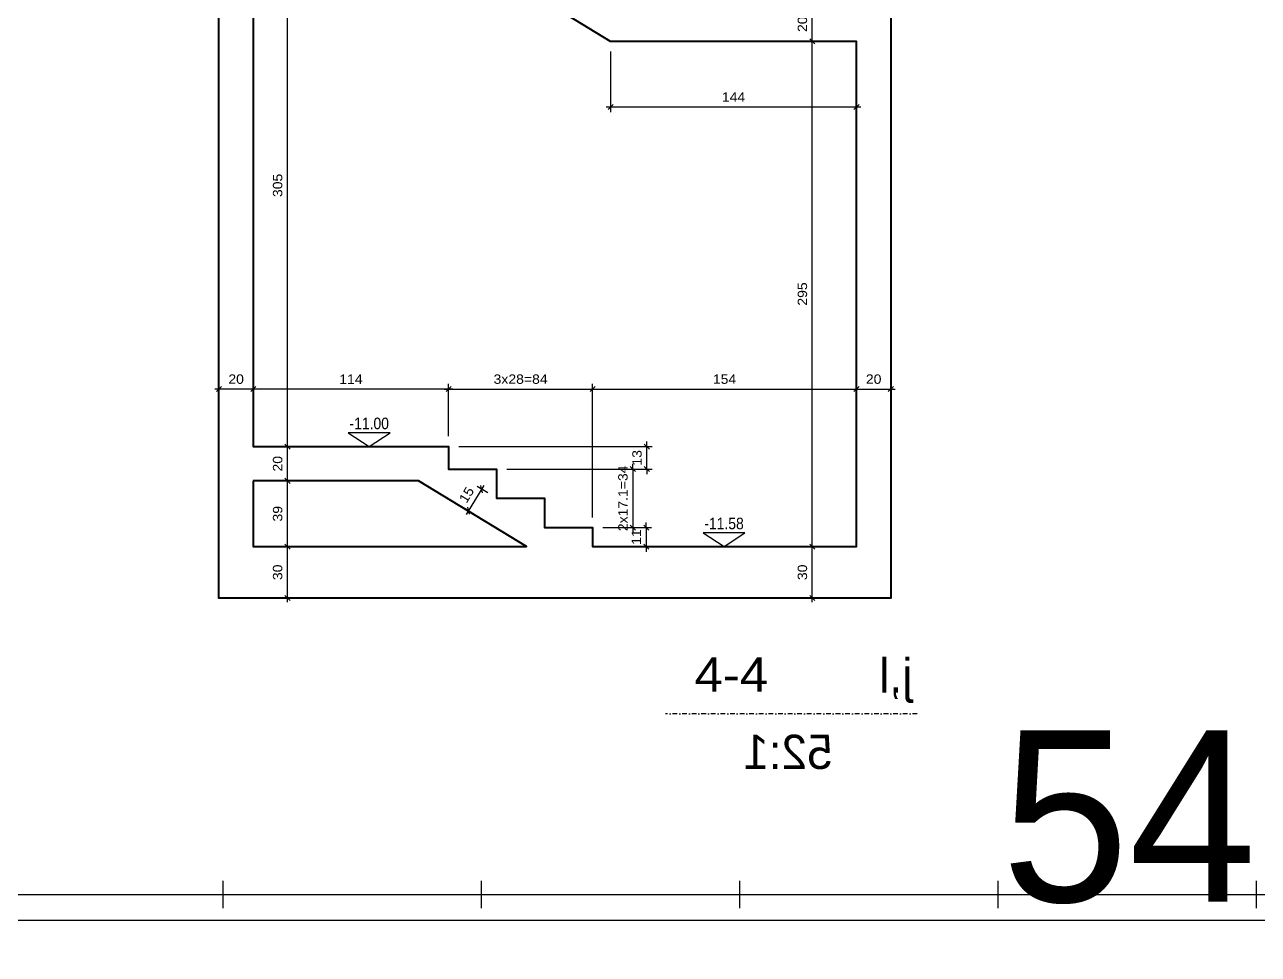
# Model space of a CAD drawing. Header units: centimetres. Extents: x 57177 to 62981, y -6155 to -2911.
# Drawn here: x 59337 to 60057, y -6155 to -5612 of the extents above; entities that cross this region are included whole.
import ezdxf
from ezdxf.enums import TextEntityAlignment as Align

# ---------------------------------------------------------------- set-up
doc = ezdxf.new("R2010")
doc.units = ezdxf.units.CM
doc.header["$LTSCALE"] = 11
doc.header["$MEASUREMENT"] = 0
doc.linetypes.add('DASHDOT2', pattern=[0.5, 0.25, -0.125, 0, -0.125])
doc.layers.get('DEFPOINTS').update_dxf_attribs({"color": 1})
for name, color, linetype in [('DIM', 2, 'Continuous'), ('ENG_level', 1, 'DASHDOT2'), ('IRON', 1, 'Continuous'), ('otm-text', 1, 'Continuous'), ('P-lines', 3, 'Continuous')]:
    doc.layers.add(name, color=color, linetype=linetype)
doc.layers.add('W-Conc', color=3, linetype='Continuous', lineweight=40)
doc.styles.add('AUTechno', font='AUTechno')
doc.styles.add('danmm', font='danmm.shx', dxfattribs={"width": 0.9})
doc.styles.add('hebtxt', font='hebtxt-weld.shx', dxfattribs={"width": 1.11})
doc.styles.add('ROMANS', font='romans')
doc.styles.add('SIVAN-M', font='sivan_m.shx')
doc.dimstyles.new('25', dxfattribs={"dimtxt": 5.5, "dimasz": 3, "dimexe": 3, "dimexo": 6, "dimgap": 3, "dimtad": 1, "dimdec": 0, "dimrnd": 0.5, "dimtxsty": 'hebtxt', "dimblk1": 'OBLIQUE', "dimblk2": 'OBLIQUE', "dimsah": 1, "dimcen": 1, "dimdle": 2.5, "dimclre": 9, "dimclrt": 3, "dimazin": 3, "dimtfac": 1, "dimtdec": 0, "dimtix": 1, "dimtmove": 2, "dimatfit": 3, "dimldrblk": 'OBLIQUE'})
doc.dimstyles.get("Standard").update_dxf_attribs({"dimscale": 100, "dimtxt": 2.5, "dimasz": 0.01, "dimexe": 0.2, "dimexo": 1.2, "dimgap": 0.1, "dimtad": 1, "dimdec": 0, "dimrnd": 0.1, "dimtxsty": 'AUTechno', "dimblk": 'AUCircle', "dimcen": 0.2, "dimse1": 1, "dimse2": 1, "dimclrd": 256, "dimclrt": 256, "dimadec": 1, "dimazin": 3, "dimtfac": 1, "dimtdec": 0, "dimtmove": 2, "dimatfit": 3, "dimldrblk": 'AUArrowL', "dimlwd": -1})

# ---------------------------------------------------------------- blocks, each defined once
blk = doc.blocks.new('_OBLIQUE')
at = {"color": 0, "linetype": 'ByBlock'}
blk.add_line((-0.5, -0.5), (0.5, 0.5), dxfattribs=at)
blk = doc.blocks.new('*D3261')
at = {"layer": 'DEFPOINTS', "color": 0, "ltscale": 5, "transparency": 16777216}
for p in [(59678.81, -5621.8), (59822.29, -5651.8), (59822.29, -5660.08)]:
    blk.add_point(p, dxfattribs=at)
at = {"layer": 'DIM', "color": 9, "lineweight": -2, "ltscale": 5, "transparency": 16777216}
for p, q in [((59678.81, -5627.8), (59678.81, -5663.08)), ((59822.29, -5657.8), (59822.29, -5663.08))]:
    blk.add_line(p, q, dxfattribs=at)
at = {"layer": 'DIM', "color": 0, "lineweight": -2, "ltscale": 5, "transparency": 16777216}
blk.add_line((59676.31, -5660.08), (59824.79, -5660.08), dxfattribs=at)
at = {"layer": 'DIM', "color": 0, "lineweight": -2, "ltscale": 5, "transparency": 16777216, "xscale": 3, "yscale": 3, "zscale": 3, "rotation": 180}
blk.add_blockref('_OBLIQUE', (59678.81, -5660.08), dxfattribs=at)
at = {"layer": 'DIM', "color": 0, "lineweight": -2, "ltscale": 5, "transparency": 16777216, "xscale": 3, "yscale": 3, "zscale": 3}
blk.add_blockref('_OBLIQUE', (59822.29, -5660.08), dxfattribs=at)
at = {"layer": 'DIM', "color": 3, "ltscale": 5, "transparency": 16777216, "insert": (59750.55, -5654.33), "char_height": 5.5, "attachment_point": 5, "style": 'hebtxt'}
blk.add_mtext('\\A1;144', dxfattribs=at)
blk = doc.blocks.new('*D3266')
at = {"layer": 'DEFPOINTS', "color": 0, "ltscale": 5, "transparency": 16777216}
for p in [(59796.49, -5916.8), (59802.41, -5916.8), (59802.41, -5946.8)]:
    blk.add_point(p, dxfattribs=at)
at = {"layer": 'DIM', "color": 9, "lineweight": -2, "ltscale": 5, "transparency": 16777216}
for p, q in [((59796.41, -5916.8), (59793.49, -5916.8)), ((59796.41, -5946.8), (59793.49, -5946.8))]:
    blk.add_line(p, q, dxfattribs=at)
at = {"layer": 'DIM', "color": 0, "lineweight": -2, "ltscale": 5, "transparency": 16777216}
blk.add_line((59796.49, -5949.3), (59796.49, -5914.3), dxfattribs=at)
at = {"layer": 'DIM', "color": 0, "lineweight": -2, "ltscale": 5, "transparency": 16777216, "xscale": 3, "yscale": 3, "zscale": 3}
for p, rotation in [((59796.49, -5916.8), 90), ((59796.49, -5946.8), 270)]:
    blk.add_blockref('_OBLIQUE', p, dxfattribs=dict(at, rotation=rotation))
at = {"layer": 'DIM', "color": 3, "ltscale": 5, "transparency": 16777216, "insert": (59790.74, -5931.8), "char_height": 5.5, "attachment_point": 5, "rotation": 90, "style": 'hebtxt'}
blk.add_mtext('\\A1;30', dxfattribs=at)
blk = doc.blocks.new('*D3267')
at = {"layer": 'DEFPOINTS', "color": 0, "ltscale": 5, "transparency": 16777216}
for p in [(59796.49, -5621.8), (59802.26, -5621.8), (59802.41, -5916.8)]:
    blk.add_point(p, dxfattribs=at)
at = {"layer": 'DIM', "color": 9, "lineweight": -2, "ltscale": 5, "transparency": 16777216}
for p, q in [((59796.26, -5621.8), (59793.49, -5621.8)), ((59796.41, -5916.8), (59793.49, -5916.8))]:
    blk.add_line(p, q, dxfattribs=at)
at = {"layer": 'DIM', "color": 0, "lineweight": -2, "ltscale": 5, "transparency": 16777216}
blk.add_line((59796.49, -5919.3), (59796.49, -5619.3), dxfattribs=at)
at = {"layer": 'DIM', "color": 0, "lineweight": -2, "ltscale": 5, "transparency": 16777216, "xscale": 3, "yscale": 3, "zscale": 3}
for p, rotation in [((59796.49, -5621.8), 90), ((59796.49, -5916.8), 270)]:
    blk.add_blockref('_OBLIQUE', p, dxfattribs=dict(at, rotation=rotation))
at = {"layer": 'DIM', "color": 3, "ltscale": 5, "transparency": 16777216, "insert": (59790.74, -5769.3), "char_height": 5.5, "attachment_point": 5, "rotation": 90, "style": 'hebtxt'}
blk.add_mtext('\\A1;295', dxfattribs=at)
blk = doc.blocks.new('*D3268')
at = {"layer": 'DEFPOINTS', "color": 0, "ltscale": 5, "transparency": 16777216}
for p in [(59796.49, -5601.8), (59796.49, -5601.8), (59802.26, -5621.8)]:
    blk.add_point(p, dxfattribs=at)
at = {"layer": 'DIM', "color": 0, "lineweight": -2, "ltscale": 5, "transparency": 16777216}
blk.add_line((59796.49, -5624.3), (59796.49, -5599.3), dxfattribs=at)
at = {"layer": 'DIM', "color": 9, "lineweight": -2, "ltscale": 5, "transparency": 16777216}
for p, q in [((59802.49, -5601.8), (59799.49, -5601.8)), ((59796.26, -5621.8), (59793.49, -5621.8))]:
    blk.add_line(p, q, dxfattribs=at)
at = {"layer": 'DIM', "color": 0, "lineweight": -2, "ltscale": 5, "transparency": 16777216, "xscale": 3, "yscale": 3, "zscale": 3}
for p, rotation in [((59796.49, -5601.8), 90), ((59796.49, -5621.8), 270)]:
    blk.add_blockref('_OBLIQUE', p, dxfattribs=dict(at, rotation=rotation))
at = {"layer": 'DIM', "color": 3, "ltscale": 5, "transparency": 16777216, "insert": (59790.74, -5611.8), "char_height": 5.5, "attachment_point": 5, "rotation": 90, "style": 'hebtxt'}
blk.add_mtext('\\A1;20', dxfattribs=at)
blk = doc.blocks.new('*D3270')
at = {"layer": 'DEFPOINTS', "color": 0, "ltscale": 5, "transparency": 16777216}
for p in [(59487.6, -5916.8), (59490.3, -5916.8), (59487.6, -5946.8)]:
    blk.add_point(p, dxfattribs=at)
at = {"layer": 'DIM', "color": 0, "lineweight": -2, "ltscale": 5, "transparency": 16777216}
blk.add_line((59490.3, -5949.3), (59490.3, -5914.3), dxfattribs=at)
at = {"layer": 'DIM', "color": 9, "lineweight": -2, "ltscale": 5, "transparency": 16777216}
for p, q in [((59493.6, -5916.8), (59493.3, -5916.8)), ((59493.6, -5946.8), (59493.3, -5946.8))]:
    blk.add_line(p, q, dxfattribs=at)
at = {"layer": 'DIM', "color": 0, "lineweight": -2, "ltscale": 5, "transparency": 16777216, "xscale": 3, "yscale": 3, "zscale": 3}
for p, rotation in [((59490.3, -5916.8), 90), ((59490.3, -5946.8), 270)]:
    blk.add_blockref('_OBLIQUE', p, dxfattribs=dict(at, rotation=rotation))
at = {"layer": 'DIM', "color": 3, "ltscale": 5, "transparency": 16777216, "insert": (59484.55, -5931.8), "char_height": 5.5, "attachment_point": 5, "rotation": 90, "style": 'hebtxt'}
blk.add_mtext('\\A1;30', dxfattribs=at)
blk = doc.blocks.new('*D3271')
at = {"layer": 'DEFPOINTS', "color": 0, "ltscale": 5, "transparency": 16777216}
for p in [(59489.05, -5878.4), (59490.3, -5878.4), (59487.6, -5916.8)]:
    blk.add_point(p, dxfattribs=at)
at = {"layer": 'DIM', "color": 0, "lineweight": -2, "ltscale": 5, "transparency": 16777216}
blk.add_line((59490.3, -5919.3), (59490.3, -5875.9), dxfattribs=at)
at = {"layer": 'DIM', "color": 9, "lineweight": -2, "ltscale": 5, "transparency": 16777216}
for p, q in [((59495.05, -5878.4), (59493.3, -5878.4)), ((59493.6, -5916.8), (59493.3, -5916.8))]:
    blk.add_line(p, q, dxfattribs=at)
at = {"layer": 'DIM', "color": 0, "lineweight": -2, "ltscale": 5, "transparency": 16777216, "xscale": 3, "yscale": 3, "zscale": 3}
for p, rotation in [((59490.3, -5878.4), 90), ((59490.3, -5916.8), 270)]:
    blk.add_blockref('_OBLIQUE', p, dxfattribs=dict(at, rotation=rotation))
at = {"layer": 'DIM', "color": 3, "ltscale": 5, "transparency": 16777216, "insert": (59484.55, -5897.6), "char_height": 5.5, "attachment_point": 5, "rotation": 90, "style": 'hebtxt'}
blk.add_mtext('\\A1;39', dxfattribs=at)
blk = doc.blocks.new('*D3272')
at = {"layer": 'DEFPOINTS', "color": 0, "ltscale": 5, "transparency": 16777216}
for p in [(59488.36, -5858.4), (59490.3, -5858.4), (59489.05, -5878.4)]:
    blk.add_point(p, dxfattribs=at)
at = {"layer": 'DIM', "color": 0, "lineweight": -2, "ltscale": 5, "transparency": 16777216}
blk.add_line((59490.3, -5880.9), (59490.3, -5855.9), dxfattribs=at)
at = {"layer": 'DIM', "color": 9, "lineweight": -2, "ltscale": 5, "transparency": 16777216}
for p, q in [((59494.36, -5858.4), (59493.3, -5858.4)), ((59495.05, -5878.4), (59493.3, -5878.4))]:
    blk.add_line(p, q, dxfattribs=at)
at = {"layer": 'DIM', "color": 0, "lineweight": -2, "ltscale": 5, "transparency": 16777216, "xscale": 3, "yscale": 3, "zscale": 3}
for p, rotation in [((59490.3, -5858.4), 90), ((59490.3, -5878.4), 270)]:
    blk.add_blockref('_OBLIQUE', p, dxfattribs=dict(at, rotation=rotation))
at = {"layer": 'DIM', "color": 3, "ltscale": 5, "transparency": 16777216, "insert": (59484.55, -5868.4), "char_height": 5.5, "attachment_point": 5, "rotation": 90, "style": 'hebtxt'}
blk.add_mtext('\\A1;20', dxfattribs=at)
blk = doc.blocks.new('*D3273')
at = {"layer": 'DEFPOINTS', "color": 0, "ltscale": 5, "transparency": 16777216}
for p in [(59489.85, -5553.4), (59490.3, -5553.4), (59488.36, -5858.4)]:
    blk.add_point(p, dxfattribs=at)
at = {"layer": 'DIM', "color": 0, "lineweight": -2, "ltscale": 5, "transparency": 16777216}
blk.add_line((59490.3, -5860.9), (59490.3, -5550.9), dxfattribs=at)
at = {"layer": 'DIM', "color": 9, "lineweight": -2, "ltscale": 5, "transparency": 16777216}
for p, q in [((59495.85, -5553.4), (59493.3, -5553.4)), ((59494.36, -5858.4), (59493.3, -5858.4))]:
    blk.add_line(p, q, dxfattribs=at)
at = {"layer": 'DIM', "color": 0, "lineweight": -2, "ltscale": 5, "transparency": 16777216, "xscale": 3, "yscale": 3, "zscale": 3}
for p, rotation in [((59490.3, -5553.4), 90), ((59490.3, -5858.4), 270)]:
    blk.add_blockref('_OBLIQUE', p, dxfattribs=dict(at, rotation=rotation))
at = {"layer": 'DIM', "color": 3, "ltscale": 5, "transparency": 16777216, "insert": (59484.55, -5705.9), "char_height": 5.5, "attachment_point": 5, "rotation": 90, "style": 'hebtxt'}
blk.add_mtext('\\A1;305', dxfattribs=at)
blk = doc.blocks.new('*D3276')
at = {"layer": 'DEFPOINTS', "color": 0, "ltscale": 5, "transparency": 16777216}
for p in [(59668.29, -5824.79), (59584.29, -5858.4), (59668.29, -5905.7)]:
    blk.add_point(p, dxfattribs=at)
at = {"layer": 'DIM', "color": 9, "lineweight": -2, "ltscale": 5, "transparency": 16777216}
for p, q in [((59584.29, -5852.4), (59584.29, -5821.79)), ((59668.29, -5899.7), (59668.29, -5821.79))]:
    blk.add_line(p, q, dxfattribs=at)
at = {"layer": 'DIM', "color": 0, "lineweight": -2, "ltscale": 5, "transparency": 16777216}
blk.add_line((59581.79, -5824.79), (59670.79, -5824.79), dxfattribs=at)
at = {"layer": 'DIM', "color": 0, "lineweight": -2, "ltscale": 5, "transparency": 16777216, "xscale": 3, "yscale": 3, "zscale": 3, "rotation": 180}
blk.add_blockref('_OBLIQUE', (59584.29, -5824.79), dxfattribs=at)
at = {"layer": 'DIM', "color": 0, "lineweight": -2, "ltscale": 5, "transparency": 16777216, "xscale": 3, "yscale": 3, "zscale": 3}
blk.add_blockref('_OBLIQUE', (59668.29, -5824.79), dxfattribs=at)
at = {"layer": 'DIM', "color": 3, "ltscale": 5, "transparency": 16777216, "insert": (59626.29, -5819.04), "char_height": 5.5, "attachment_point": 5, "style": 'hebtxt'}
blk.add_mtext('\\A1;3x28=84', dxfattribs=at)
blk = doc.blocks.new('*D3277')
at = {"layer": 'DEFPOINTS', "color": 0, "ltscale": 5, "transparency": 16777216}
for p in [(59612.29, -5871.5), (59668.29, -5905.7), (59691.78, -5905.7)]:
    blk.add_point(p, dxfattribs=at)
at = {"layer": 'DIM', "color": 9, "lineweight": -2, "ltscale": 5, "transparency": 16777216}
for p, q in [((59618.29, -5871.5), (59694.78, -5871.5)), ((59674.29, -5905.7), (59694.78, -5905.7))]:
    blk.add_line(p, q, dxfattribs=at)
at = {"layer": 'DIM', "color": 0, "lineweight": -2, "ltscale": 5, "transparency": 16777216}
for p, q in [((59691.78, -5871.5), (59691.78, -5868.5)), ((59691.78, -5871.5), (59691.78, -5905.7)), ((59691.78, -5905.7), (59691.78, -5908.7))]:
    blk.add_line(p, q, dxfattribs=at)
at = {"layer": 'DIM', "color": 0, "lineweight": -2, "ltscale": 5, "transparency": 16777216, "xscale": 3, "yscale": 3, "zscale": 3}
for p, rotation in [((59691.78, -5871.5), 270), ((59691.78, -5905.7), 90)]:
    blk.add_blockref('_OBLIQUE', p, dxfattribs=dict(at, rotation=rotation))
at = {"layer": 'DIM', "color": 3, "ltscale": 5, "transparency": 16777216, "insert": (59686.03, -5888.6), "char_height": 5.5, "attachment_point": 5, "rotation": 90, "style": 'hebtxt'}
blk.add_mtext('\\A1;2x17.1=34', dxfattribs=at)
blk = doc.blocks.new('*D3278')
at = {"layer": 'DEFPOINTS', "color": 0, "ltscale": 5, "transparency": 16777216}
for p in [(59612.29, -5888.6), (59595.85, -5895.85), (59604.6, -5901.19)]:
    blk.add_point(p, dxfattribs=at)
at = {"layer": 'DIM', "color": 0, "lineweight": -2, "ltscale": 5, "transparency": 16777216}
blk.add_line((59604.84, -5881.12), (59594.55, -5897.98), dxfattribs=at)
at = {"layer": 'DIM', "color": 9, "lineweight": -2, "ltscale": 5, "transparency": 16777216}
for p, q in [((59607.17, -5885.48), (59600.98, -5881.69)), ((59599.48, -5898.07), (59593.29, -5894.28))]:
    blk.add_line(p, q, dxfattribs=at)
at = {"layer": 'DIM', "color": 0, "lineweight": -2, "ltscale": 5, "transparency": 16777216, "xscale": 3, "yscale": 3, "zscale": 3}
for p, rotation in [((59603.54, -5883.26), 58.58699146589614), ((59595.85, -5895.85), 238.5869914658961)]:
    blk.add_blockref('_OBLIQUE', p, dxfattribs=dict(at, rotation=rotation))
at = {"layer": 'DIM', "color": 3, "ltscale": 5, "transparency": 16777216, "insert": (59594.79, -5886.56), "char_height": 5.5, "attachment_point": 5, "rotation": 58.58699, "style": 'hebtxt'}
blk.add_mtext('\\A1;15', dxfattribs=at)
blk = doc.blocks.new('*D3279')
at = {"layer": 'DEFPOINTS', "color": 0, "ltscale": 5, "transparency": 16777216}
for p in [(59668.29, -5905.7), (59668.29, -5916.8), (59699.61, -5916.8)]:
    blk.add_point(p, dxfattribs=at)
at = {"layer": 'DIM', "color": 9, "lineweight": -2, "ltscale": 5, "transparency": 16777216}
for p, q in [((59674.29, -5905.7), (59702.61, -5905.7)), ((59674.29, -5916.8), (59702.61, -5916.8))]:
    blk.add_line(p, q, dxfattribs=at)
at = {"layer": 'DIM', "color": 0, "lineweight": -2, "ltscale": 5, "transparency": 16777216}
for p, q in [((59699.61, -5905.7), (59699.61, -5902.7)), ((59699.61, -5905.7), (59699.61, -5916.8)), ((59699.61, -5916.8), (59699.61, -5919.8))]:
    blk.add_line(p, q, dxfattribs=at)
at = {"layer": 'DIM', "color": 0, "lineweight": -2, "ltscale": 5, "transparency": 16777216, "xscale": 3, "yscale": 3, "zscale": 3}
for p, rotation in [((59699.61, -5905.7), 270), ((59699.61, -5916.8), 90)]:
    blk.add_blockref('_OBLIQUE', p, dxfattribs=dict(at, rotation=rotation))
at = {"layer": 'DIM', "color": 3, "ltscale": 5, "transparency": 16777216, "insert": (59693.86, -5911.25), "char_height": 5.5, "attachment_point": 5, "rotation": 90, "style": 'hebtxt'}
blk.add_mtext('\\A1;11', dxfattribs=at)
blk = doc.blocks.new('*D3280')
at = {"layer": 'DEFPOINTS', "color": 0, "ltscale": 5, "transparency": 16777216}
for p in [(59584.29, -5858.4), (59699.99, -5858.4), (59612.29, -5871.5)]:
    blk.add_point(p, dxfattribs=at)
at = {"layer": 'DIM', "color": 9, "lineweight": -2, "ltscale": 5, "transparency": 16777216}
for p, q in [((59590.29, -5858.4), (59702.99, -5858.4)), ((59618.29, -5871.5), (59702.99, -5871.5))]:
    blk.add_line(p, q, dxfattribs=at)
at = {"layer": 'DIM', "color": 0, "lineweight": -2, "ltscale": 5, "transparency": 16777216}
for p, q in [((59699.99, -5858.4), (59699.99, -5855.4)), ((59699.99, -5871.5), (59699.99, -5858.4)), ((59699.99, -5871.5), (59699.99, -5874.5))]:
    blk.add_line(p, q, dxfattribs=at)
at = {"layer": 'DIM', "color": 0, "lineweight": -2, "ltscale": 5, "transparency": 16777216, "xscale": 3, "yscale": 3, "zscale": 3}
for p, rotation in [((59699.99, -5858.4), 270), ((59699.99, -5871.5), 90)]:
    blk.add_blockref('_OBLIQUE', p, dxfattribs=dict(at, rotation=rotation))
at = {"layer": 'DIM', "color": 3, "ltscale": 5, "transparency": 16777216, "insert": (59694.24, -5864.95), "char_height": 5.5, "attachment_point": 5, "rotation": 90, "style": 'hebtxt'}
blk.add_mtext('\\A1;13', dxfattribs=at)
blk = doc.blocks.new('MF1')
blk.add_lwpolyline([(30, 20), (0, 0), (-30, 20)], close=True)
at = {"style": 'ROMANS'}
blk.add_attdef('0', text='', height=6, dxfattribs=at).set_placement((0, 25), align=Align.CENTER)
blk = doc.blocks.new('*D3314')
at = {"layer": 'DEFPOINTS', "color": 0, "ltscale": 5, "transparency": 16777216}
for p in [(59470.29, -5824.79), (59470.29, -5833.18, 0), (59584.29, -5858.4, 0)]:
    blk.add_point(p, dxfattribs=at)
at = {"layer": 'DIM', "color": 9, "lineweight": -2, "ltscale": 5, "transparency": 16777216}
for p, q in [((59470.29, -5827.18), (59470.29, -5821.79)), ((59584.29, -5852.4), (59584.29, -5821.79))]:
    blk.add_line(p, q, dxfattribs=at)
at = {"layer": 'DIM', "color": 0, "lineweight": -2, "ltscale": 5, "transparency": 16777216}
blk.add_line((59586.79, -5824.79), (59467.79, -5824.79), dxfattribs=at)
at = {"layer": 'DIM', "color": 0, "lineweight": -2, "ltscale": 5, "transparency": 16777216, "xscale": 3, "yscale": 3, "zscale": 3, "rotation": 180}
blk.add_blockref('_OBLIQUE', (59470.29, -5824.79), dxfattribs=at)
at = {"layer": 'DIM', "color": 0, "lineweight": -2, "ltscale": 5, "transparency": 16777216, "xscale": 3, "yscale": 3, "zscale": 3}
blk.add_blockref('_OBLIQUE', (59584.29, -5824.79), dxfattribs=at)
at = {"layer": 'DIM', "color": 3, "ltscale": 5, "transparency": 16777216, "insert": (59527.29, -5819.04), "char_height": 5.5, "attachment_point": 5, "style": 'hebtxt'}
blk.add_mtext('\\A1;114', dxfattribs=at)
blk = doc.blocks.new('*D3315')
at = {"layer": 'DEFPOINTS', "color": 0, "ltscale": 5, "transparency": 16777216}
for p in [(59450.29, -5824.79), (59450.29, -5833.2, 0), (59470.29, -5833.18, 0)]:
    blk.add_point(p, dxfattribs=at)
at = {"layer": 'DIM', "color": 9, "lineweight": -2, "ltscale": 5, "transparency": 16777216}
for p, q in [((59450.29, -5827.2), (59450.29, -5821.79)), ((59470.29, -5827.18), (59470.29, -5821.79))]:
    blk.add_line(p, q, dxfattribs=at)
at = {"layer": 'DIM', "color": 0, "lineweight": -2, "ltscale": 5, "transparency": 16777216}
blk.add_line((59472.79, -5824.79), (59447.79, -5824.79), dxfattribs=at)
at = {"layer": 'DIM', "color": 0, "lineweight": -2, "ltscale": 5, "transparency": 16777216, "xscale": 3, "yscale": 3, "zscale": 3, "rotation": 180}
blk.add_blockref('_OBLIQUE', (59450.29, -5824.79), dxfattribs=at)
at = {"layer": 'DIM', "color": 0, "lineweight": -2, "ltscale": 5, "transparency": 16777216, "xscale": 3, "yscale": 3, "zscale": 3}
blk.add_blockref('_OBLIQUE', (59470.29, -5824.79), dxfattribs=at)
at = {"layer": 'DIM', "color": 3, "ltscale": 5, "transparency": 16777216, "insert": (59460.29, -5819.04), "char_height": 5.5, "attachment_point": 5, "style": 'hebtxt'}
blk.add_mtext('\\A1;20', dxfattribs=at)
blk = doc.blocks.new('*D3316')
at = {"layer": 'DEFPOINTS', "color": 0, "ltscale": 5, "transparency": 16777216}
for p in [(59822.29, -5824.79), (59822.29, -5836.01, 0), (59668.29, -5905.7, 0)]:
    blk.add_point(p, dxfattribs=at)
at = {"layer": 'DIM', "color": 9, "lineweight": -2, "ltscale": 5, "transparency": 16777216}
for p, q in [((59668.29, -5899.7), (59668.29, -5821.79)), ((59822.29, -5830.01), (59822.29, -5821.79))]:
    blk.add_line(p, q, dxfattribs=at)
at = {"layer": 'DIM', "color": 0, "lineweight": -2, "ltscale": 5, "transparency": 16777216}
blk.add_line((59665.79, -5824.79), (59824.79, -5824.79), dxfattribs=at)
at = {"layer": 'DIM', "color": 0, "lineweight": -2, "ltscale": 5, "transparency": 16777216, "xscale": 3, "yscale": 3, "zscale": 3, "rotation": 180}
blk.add_blockref('_OBLIQUE', (59668.29, -5824.79), dxfattribs=at)
at = {"layer": 'DIM', "color": 0, "lineweight": -2, "ltscale": 5, "transparency": 16777216, "xscale": 3, "yscale": 3, "zscale": 3}
blk.add_blockref('_OBLIQUE', (59822.29, -5824.79), dxfattribs=at)
at = {"layer": 'DIM', "color": 3, "ltscale": 5, "transparency": 16777216, "insert": (59745.29, -5819.04), "char_height": 5.5, "attachment_point": 5, "style": 'hebtxt'}
blk.add_mtext('\\A1;154', dxfattribs=at)
blk = doc.blocks.new('*D3285')
at = {"layer": 'DEFPOINTS', "color": 0, "ltscale": 5, "transparency": 16777216}
for p in [(59842.29, -5824.79), (59822.29, -5836.01, 0), (59842.29, -5836.77, 0)]:
    blk.add_point(p, dxfattribs=at)
at = {"layer": 'DIM', "color": 9, "lineweight": -2, "ltscale": 5, "transparency": 16777216}
for p, q in [((59822.29, -5830.01), (59822.29, -5821.79)), ((59842.29, -5830.77), (59842.29, -5821.79))]:
    blk.add_line(p, q, dxfattribs=at)
at = {"layer": 'DIM', "color": 0, "lineweight": -2, "ltscale": 5, "transparency": 16777216}
blk.add_line((59819.79, -5824.79), (59844.79, -5824.79), dxfattribs=at)
at = {"layer": 'DIM', "color": 0, "lineweight": -2, "ltscale": 5, "transparency": 16777216, "xscale": 3, "yscale": 3, "zscale": 3, "rotation": 180}
blk.add_blockref('_OBLIQUE', (59822.29, -5824.79), dxfattribs=at)
at = {"layer": 'DIM', "color": 0, "lineweight": -2, "ltscale": 5, "transparency": 16777216, "xscale": 3, "yscale": 3, "zscale": 3}
blk.add_blockref('_OBLIQUE', (59842.29, -5824.79), dxfattribs=at)
at = {"layer": 'DIM', "color": 3, "ltscale": 5, "transparency": 16777216, "insert": (59832.29, -5819.04), "char_height": 5.5, "attachment_point": 5, "style": 'hebtxt'}
blk.add_mtext('\\A1;20', dxfattribs=at)
blk = doc.blocks.new('AUCircle')
blk.add_line((0, -20), (0, 20))
blk.add_circle((0, 0), 4)
blk = doc.blocks.new('*D1')
blk.add_line((57344.07, -6134.83), (62767.14, -6134.83))
at = {"layer": 'Defpoints'}
for p in [(57343.07, -6094.83), (62768.14, -6094.83), (57343.07, -6134.83)]:
    blk.add_point(p, dxfattribs=at)
at = {"layer": 'DIM', "rotation": 180}
blk.add_blockref('AUCircle', (57343.07, -6134.83), dxfattribs=at)
at = {"layer": 'DIM'}
blk.add_blockref('AUCircle', (62768.14, -6134.83), dxfattribs=at)
at = {"layer": 'DIM', "insert": (60055.6, -6074.83), "char_height": 100, "attachment_point": 5, "style": 'AUTechno'}
blk.add_mtext('5425', dxfattribs=at)
blk = doc.blocks.new('AUArrowL')
blk.add_lwpolyline([(0, 0, 6, 0, 0), (15, 0, 0, 0, 0)], format="xyseb")

msp = doc.modelspace()

# ---------------------------------------------------------------- linework, layer by layer
at = {"layer": 'ENG_level', "elevation": 0}
msp.add_lwpolyline([(59857.68, -6014.41), (59710.84, -6014.41)], dxfattribs=at)
at = {"layer": 'IRON', "color": 1}
for p, q in [((59452.82, -6127.83), (59452.82, -6111.83)), ((59603.51, -6127.83), (59603.51, -6111.83)), ((59754.21, -6127.83), (59754.21, -6111.83)), ((59904.91, -6127.83), (59904.91, -6111.83)), ((60055.6, -6127.83), (60055.6, -6111.83)), ((57343.07, -6119.83), (62768.14, -6119.83))]:
    msp.add_line(p, q, dxfattribs=at)
at = {"layer": 'W-Conc', "elevation": 0}
msp.add_lwpolyline([(59842.29, -4217.55), (59842.29, -5946.8), (59450.29, -5946.8), (59450.29, -4853.8), (59450.29, -4463.8), (59450.29, -3941.4)], dxfattribs=at)
for points in [[(59470.29, -5553.4), (59470.29, -5858.4), (59584.29, -5858.4), (59584.29, -5871.5), (59612.29, -5871.5), (59612.29, -5888.6), (59640.29, -5888.6), (59640.29, -5905.7), (59668.29, -5905.7), (59668.29, -5916.8), (59822.29, -5916.8), (59822.29, -5621.8), (59678.81, -5621.8), (59566.81, -5553.4)], [(59470.29, -5878.4), (59470.29, -5916.8), (59629.69, -5916.8), (59566.81, -5878.4)]]:
    msp.add_lwpolyline(points, close=True, dxfattribs=at)

# ---------------------------------------------------------------- block references
at = {"layer": 'P-lines', "color": 3}
ref = msp.add_blockref('MF1', (59537.96, -5858.4, 0), dxfattribs=dict(at, xscale=-0.4065600000089035, yscale=0.4065600000089035, zscale=0.4065600000089035))
ref.add_attrib('-3.25', '-11.00', dxfattribs={"layer": 'otm-text', "height": 6.75, "style": 'danmm', "width": 0.9}).set_placement((59537.96, -5848.24, 0), align=Align.CENTER)
ref = msp.add_blockref('MF1', (59744.99, -5916.8, 0), dxfattribs=dict(at, xscale=-0.4065600000089035, yscale=0.4065600000089035, zscale=0.4065600000089035))
ref.add_attrib('-3.25', '-11.58', dxfattribs={"layer": 'otm-text', "height": 6.75, "style": 'danmm', "width": 0.9}).set_placement((59744.99, -5906.64, 0), align=Align.CENTER)

# ---------------------------------------------------------------- texts
at = {"layer": 'ENG_level', "color": 1, "style": 'hebtxt', "width": 1.11}
msp.add_text('4-4', height=20, rotation=360, dxfattribs=at).set_placement((59770.7, -6001.5, 0), align=Align.RIGHT)
at = {"layer": 'ENG_level', "style": 'SIVAN-M', "text_generation_flag": 2}
for s, p in [('j,l ', (59854.85, -6002.05, 4.32)), ('52:1', (59808.31, -6046.62, 0))]:
    msp.add_text(s, height=20, rotation=359.99928, dxfattribs=at).set_placement(p)

# ---------------------------------------------------------------- dimensions: what is measured, and where the dimension line sits
at = {"layer": 'DIM', "ltscale": 5}
for base, p1, p2, picture, middle in [((59490.3, -5553.4, 0), (59488.36, -5858.4, 0), (59489.85, -5553.4, 0), '*D3273', (59484.55, -5705.9, 0)), ((59796.49, -5601.8, 0), (59802.26, -5621.8, 0), (59796.49, -5601.8, 0), '*D3268', (59790.74, -5611.8, 0)), ((59796.49, -5621.8, 0), (59802.41, -5916.8, 0), (59802.26, -5621.8, 0), '*D3267', (59790.74, -5769.3, 0)), ((59490.3, -5858.4, 0), (59489.05, -5878.4, 0), (59488.36, -5858.4, 0), '*D3272', (59484.55, -5868.4, 0)), ((59699.99, -5858.4, 0), (59612.29, -5871.5, 0), (59584.29, -5858.4, 0), '*D3280', (59694.24, -5864.95, 0)), ((59490.3, -5878.4, 0), (59487.6, -5916.8, 0), (59489.05, -5878.4, 0), '*D3271', (59484.55, -5897.6, 0)), ((59699.61, -5916.8, 0), (59668.29, -5905.7, 0), (59668.29, -5916.8, 0), '*D3279', (59693.86, -5911.25, 0)), ((59490.3, -5916.8, 0), (59487.6, -5946.8, 0), (59487.6, -5916.8, 0), '*D3270', (59484.55, -5931.8, 0)), ((59796.49, -5916.8, 0), (59802.41, -5946.8, 0), (59802.41, -5916.8, 0), '*D3266', (59790.74, -5931.8, 0))]:
    dim = msp.add_linear_dim(base=base, p1=p1, p2=p2, angle=90, dimstyle='25', dxfattribs=at)
    dim.commit()
    dim.dimension.update_dxf_attribs({"geometry": picture, "text_midpoint": middle})
for base, p1, p2, picture, middle in [((59822.29, -5660.08, 0), (59678.81, -5621.8, 0), (59822.29, -5651.8, 0), '*D3261', (59750.55, -5654.33, 0)), ((59450.29, -5824.79), (59470.29, -5833.18, 0), (59450.29, -5833.2, 0), '*D3315', (59460.29, -5819.04)), ((59470.29, -5824.79), (59584.29, -5858.4, 0), (59470.29, -5833.18, 0), '*D3314', (59527.29, -5819.04)), ((59822.29, -5824.79), (59668.29, -5905.7, 0), (59822.29, -5836.01, 0), '*D3316', (59745.29, -5819.04)), ((59842.29, -5824.79), (59822.29, -5836.01, 0), (59842.29, -5836.77, 0), '*D3285', (59832.29, -5819.04))]:
    dim = msp.add_linear_dim(base=base, p1=p1, p2=p2, dimstyle='25', dxfattribs=at)
    dim.commit()
    dim.dimension.update_dxf_attribs({"geometry": picture, "text_midpoint": middle})
dim = msp.add_linear_dim(base=(59668.29, -5824.79, 0), p1=(59584.29, -5858.4, 0), p2=(59668.29, -5905.7, 0), text='3x28=<>', dimstyle='25', dxfattribs=at)
dim.commit()
dim.dimension.update_dxf_attribs({"geometry": '*D3276', "text_midpoint": (59626.29, -5819.04, 0)})
dim = msp.add_linear_dim(base=(59691.78, -5905.7, 0), p1=(59612.29, -5871.5, 0), p2=(59668.29, -5905.7, 0), angle=90, text='2x17.1=<>', dimstyle='25', dxfattribs=at)
dim.commit()
dim.dimension.update_dxf_attribs({"geometry": '*D3277', "text_midpoint": (59686.03, -5888.6, 0)})
dim = msp.add_aligned_dim(p1=(59612.29, -5888.6, 0), p2=(59604.6, -5901.19, 0), distance=-10.26, dimstyle='25', dxfattribs=at)
dim.commit()
dim.dimension.update_dxf_attribs({"geometry": '*D3278', "text_midpoint": (59594.79, -5886.56, 0)})
at = {"layer": 'DIM', "color": 2}
dim = msp.add_linear_dim(base=(57343.07, -6134.83), p1=(57343.07, -6094.83), p2=(62768.14, -6094.83), dimstyle='Standard', dxfattribs=at)
dim.commit()
dim.dimension.update_dxf_attribs({"geometry": '*D1', "text_midpoint": (60055.6, -6074.83)})

doc.saveas('drawing.dxf')
